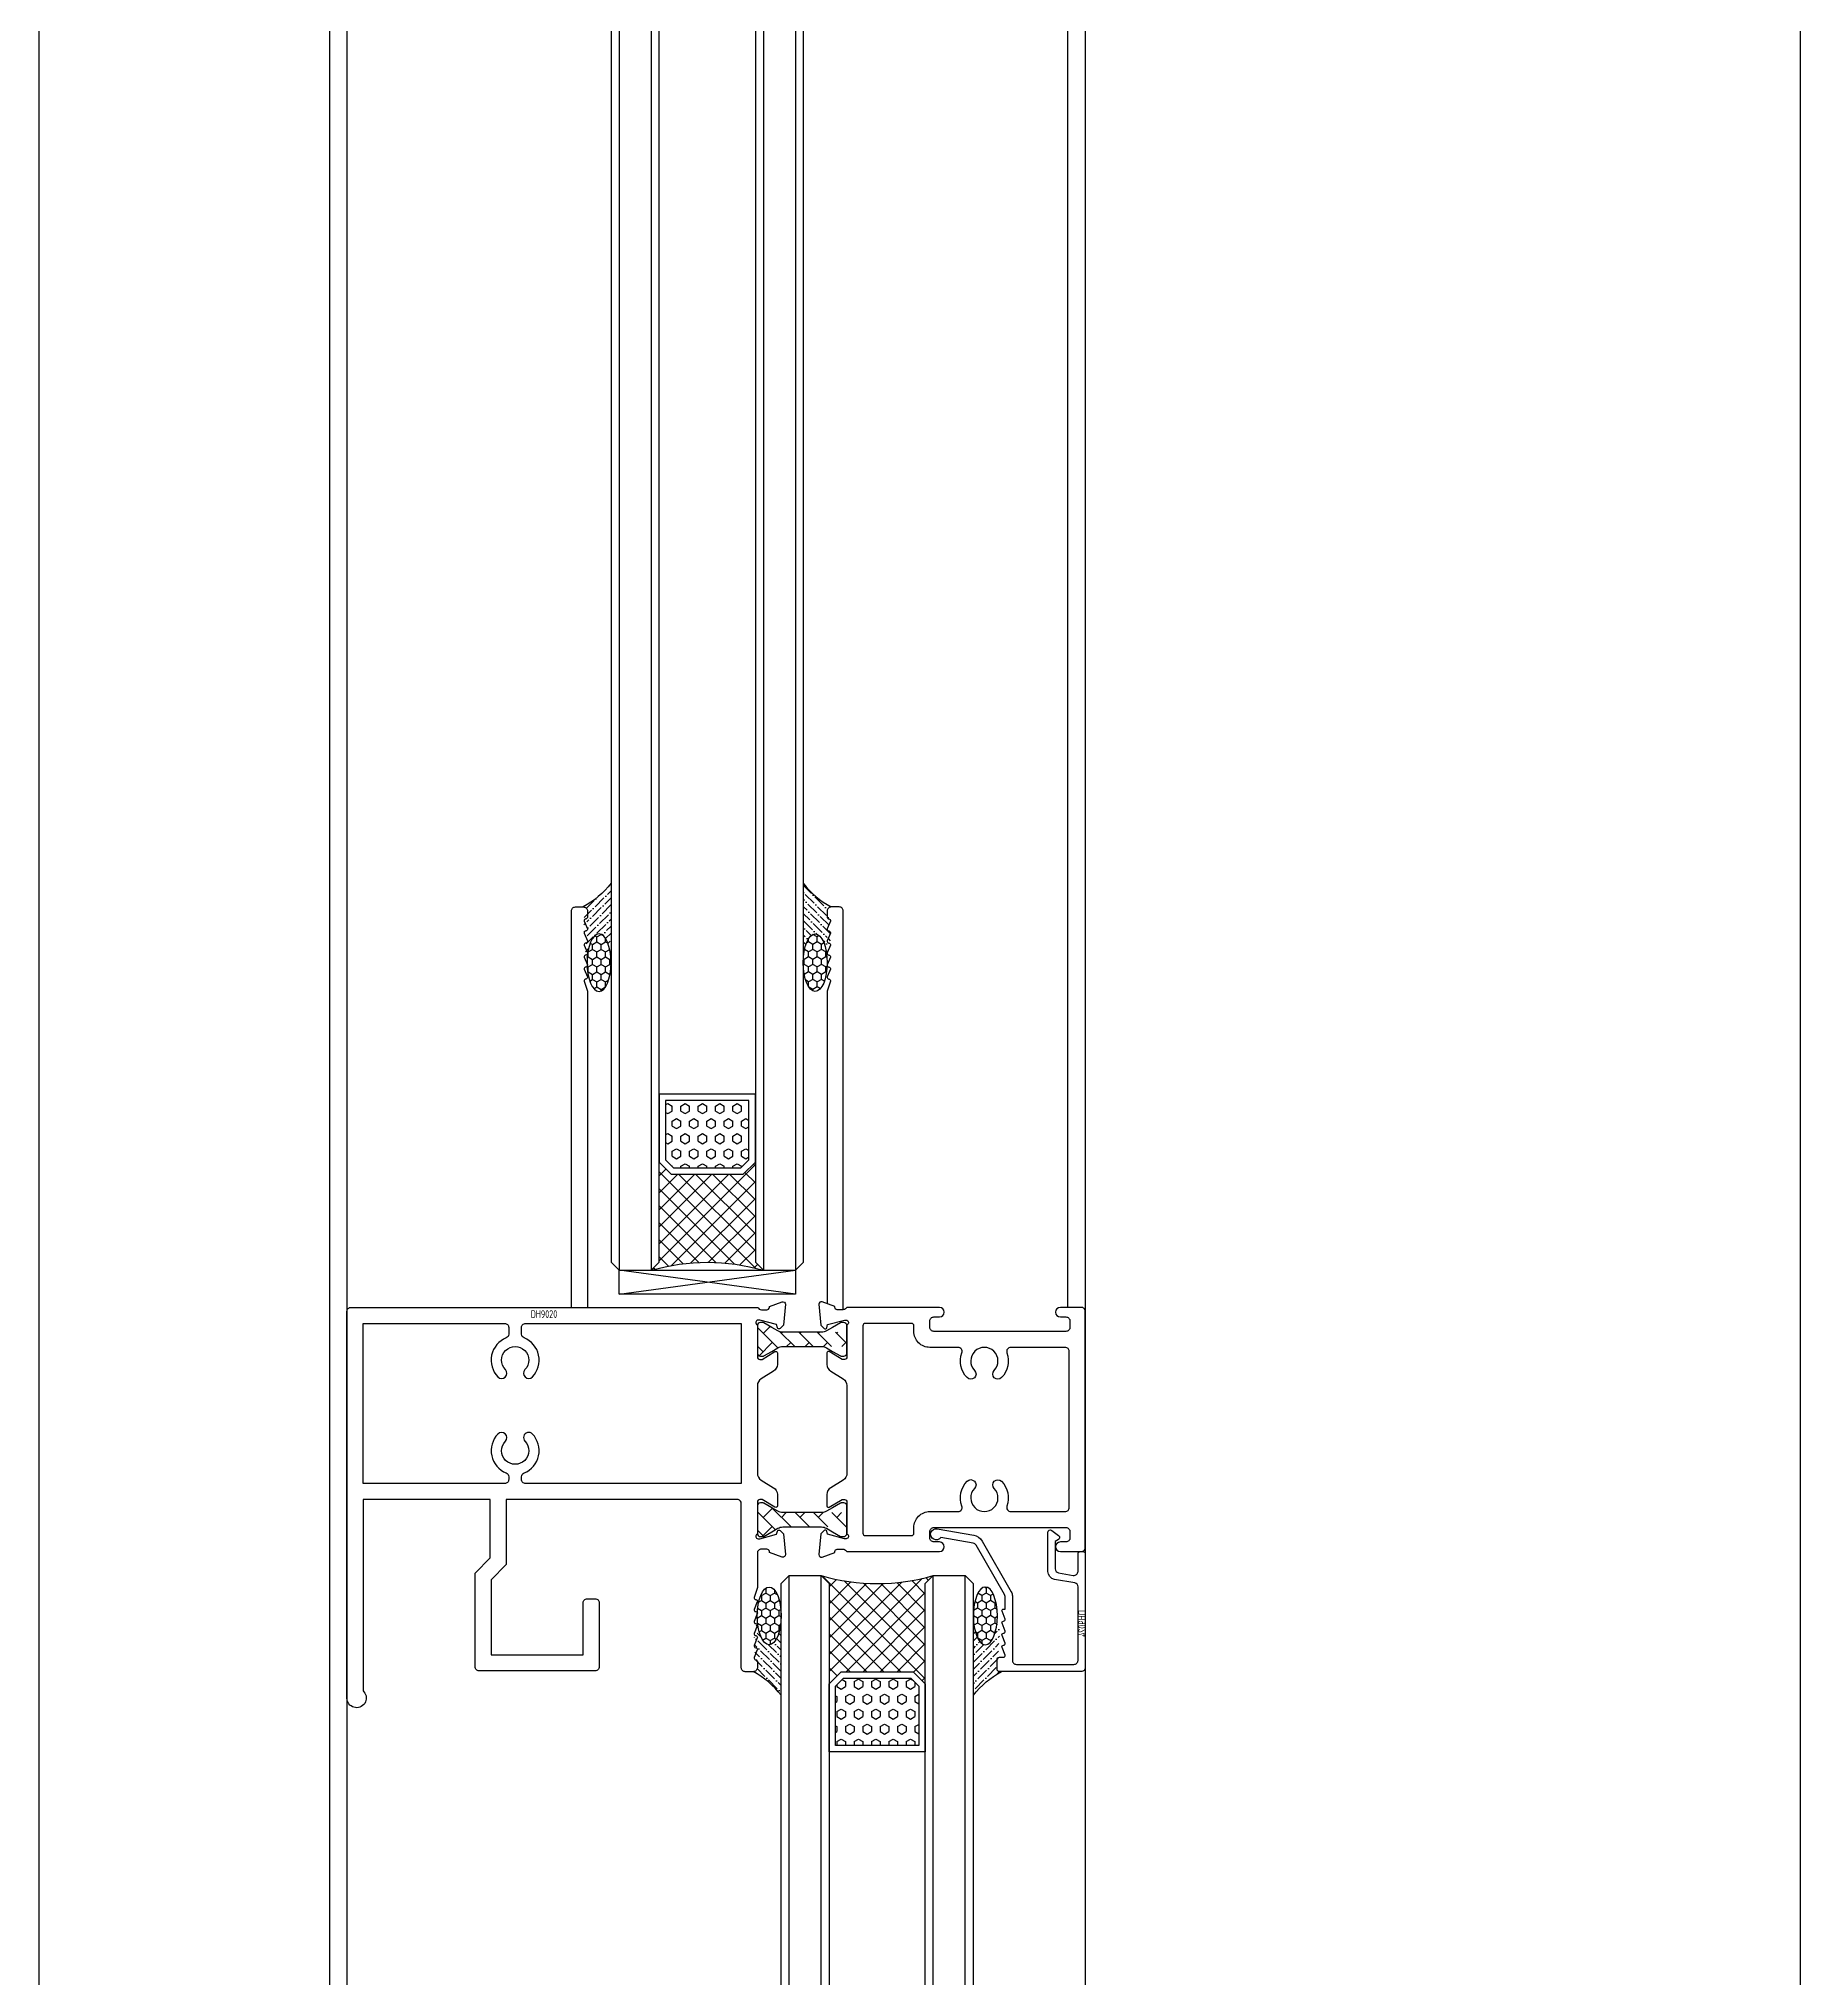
# Model space of a CAD drawing. Header units: millimetres. Extents: x 51249 to 2766742, y -599687 to -1280.
# Drawn here: x 87976.2 to 88196.2, y -119088.2 to -118846.1 of the extents above; entities that cross this region are included whole.
import ezdxf
from ezdxf.enums import TextEntityAlignment as Align

# ---------------------------------------------------------------- set-up
doc = ezdxf.new("R2010")
doc.units = ezdxf.units.MM
doc.header["$LTSCALE"] = 10
for name, color, linetype in [('2-NORM', 3, 'Continuous'), ('2FC', 2, 'Continuous'), ('2FJ', 4, 'Continuous'), ('2MB1', 3, 'Continuous'), ('2PJ', 4, 'Continuous'), ('2TC', 8, 'Continuous'), ('2ZC', 3, 'Continuous'), ('USER', 7, 'Continuous'), ('填充层', 8, 'Continuous'), ('文字', 2, 'Continuous'), ('标注层', 6, 'Continuous'), ('看线层', 4, 'Continuous')]:
    doc.layers.add(name, color=color, linetype=linetype)
doc.styles.add('kld-T', font='ros1.shx', dxfattribs={"width": 0.75, "bigfont": 'hztxt.shx'})

# ---------------------------------------------------------------- blocks, each defined once
blk = doc.blocks.new('zkblj')
at = {"layer": '填充层', "ltscale": 3}
h = blk.add_hatch(dxfattribs=at)
h.set_pattern_fill('ANSI37', color=256, scale=12, style=0)
h.set_pattern_definition([(225, (146.5796, 7989.9719), (-1.06066017, 1.06066017), []), (135, (146.5796, 7989.9719), (1.06066017, 1.06066017), [])])
edge = h.paths.add_edge_path()
edge.add_line((28, 7.5), (29.5, 6))
edge.add_line((29.5, 6), (17, 6))
edge.add_line((17, 6), (16, 5))
edge.add_ellipse((-8, 12), major_axis=(-17.68, 17.68), ratio=1, start_angle=208.7421, end_angle=241.2625)
edge.add_line((16, 19), (17, 18))
edge.add_line((17, 18), (29.5, 18))
edge.add_line((29.5, 18), (28, 16.5))
edge.add_line((28, 16.5), (28, 7.5))
at = {"layer": '填充层'}
h = blk.add_hatch(dxfattribs=at)
h.set_pattern_fill('HEX', color=256, scale=5, style=0)
h.set_pattern_definition([(7e-15, (-167700.0083, 413937.3947), (0, 1.082531755), [0.625, -1.25]), (120, (-167700.0083, 413937.3947), (-0.9375000002, -0.5412658775), [0.625, -1.25]), (60, (-167699.3833, 413937.3947), (-0.9375000002, 0.5412658775), [0.625, -1.25])])
h.paths.add_polyline_path([(28.8, 7.8), (28.8, 16.2), (29.8, 17.2), (37.2, 17.2), (37.2, 6.8), (29.8, 6.8)])
at = {"layer": '看线层'}
for points in [[(28, 7.5), (28, 16.5), (29.5, 18), (38, 18), (38, 6), (29.5, 6)], [(28.8, 7.8), (28.8, 16.2), (29.8, 17.2), (37.2, 17.2), (37.2, 6.8), (29.8, 6.8)]]:
    blk.add_lwpolyline(points, close=True, dxfattribs=at)
blk.add_arc((-8, 12), 25, 343.7421, 16.2625, dxfattribs=at)
blk = doc.blocks.new('A$C1A1D2990')
at = {"layer": '2TC'}
h = blk.add_hatch(dxfattribs=at)
h.set_pattern_fill('玻璃5', color=256, scale=5, style=0)
h.set_pattern_definition([(0, (-13749.80706, -6473.761), (0.9375, 0.541265875), [0.625, -1.25]), (120, (-13749.80706, -6473.761), (-0.937499998, 0.541265879), [0.625, -1.25]), (60, (-13749.80706, -6473.761), (2e-09, 1.082531754), [-1.25, 0.625])])
edge = h.paths.add_edge_path()
edge.add_ellipse((-6.96, 2), major_axis=(3.6, 0), ratio=0.416362, start_angle=0, end_angle=360)
h = blk.add_hatch(dxfattribs=at)
h.set_pattern_fill('ANSI36', color=256, scale=5, style=0)
h.set_pattern_definition([(45, (-13749.80706, -6473.761), (0.331456304, 1.21533978), [1.5625, -0.3125, 0, -0.3125])])
edge = h.paths.add_edge_path()
edge.add_line((2.95, 3.5), (-6.96, 3.5))
edge.add_ellipse((-6.96, 2), major_axis=(3.6, 0), ratio=0.416362, start_angle=270, end_angle=450, ccw=False)
edge.add_line((-6.96, 0.5), (-6, 0.5))
edge.add_line((-6, 0.5), (-5.29, 0.12))
edge.add_arc((-5.2, 0.3), 0.2, 241.9275, 360)
edge.add_arc((-4.8, 0.3), 0.2, 48.1897, 180, ccw=False)
edge.add_line((-4.67, 0.45), (-4.33, 0.15))
edge.add_arc((-4.2, 0.3), 0.2, 228.1897, 360)
edge.add_arc((-3.8, 0.3), 0.2, 48.1897, 180, ccw=False)
edge.add_line((-3.67, 0.45), (-3.33, 0.15))
edge.add_arc((-3.2, 0.3), 0.2, 228.1897, 360)
edge.add_arc((-2.8, 0.3), 0.2, 48.1897, 180, ccw=False)
edge.add_line((-2.67, 0.45), (-2.33, 0.15))
edge.add_arc((-2.2, 0.3), 0.2, 228.1897, 360)
edge.add_arc((-1.8, 0.3), 0.2, 48.1897, 180, ccw=False)
edge.add_line((-1.67, 0.45), (-1.33, 0.15))
edge.add_arc((-1.2, 0.3), 0.2, 228.1897, 360)
edge.add_arc((-0.8, 0.3), 0.2, 90, 180, ccw=False)
edge.add_line((-0.8, 0.5), (-0.5, 0.5))
edge.add_arc((-0.5, 0), 0.5, 0, 90, ccw=False)
edge.add_arc((9.85, -5.31), 11.19, 128.0574, 151.6578, ccw=False)
at = {"layer": '2PJ'}
blk.add_arc((9.85, -5.31), 11.19, 128.0574, 151.6578, dxfattribs=at)
blk.add_ellipse((-6.96, 2), major_axis=(3.6, 0), ratio=0.416362, dxfattribs=at)
blk = doc.blocks.new('*U542')
at = {"layer": '2MB1', "color": 8}
for p, q in [((-98.03, 19.21), (-40.75, 19.21)), ((-98.03, 15.21), (-40.75, 15.21)), ((-98.03, 1.21), (-40.75, 1.21)), ((-98.03, -2.79), (-40.75, -2.79))]:
    blk.add_line(p, q, dxfattribs=at)
at = {"layer": '2MB1'}
for points in [[(-98.03, 14.21), (-41.75, 14.21), (-40.75, 15.21), (-40.75, 19.21), (-41.75, 20.21), (-98.03, 20.21)], [(-98.03, -3.79), (-41.75, -3.79), (-40.75, -2.79), (-40.75, 1.21), (-41.75, 2.21), (-98.03, 2.21)]]:
    blk.add_lwpolyline(points, dxfattribs=at)
at = {"layer": 'USER', "xscale": -1}
blk.add_blockref('zkblj', (-24.75, -3.79), dxfattribs=at)
blk = doc.blocks.new('压线-推拉门')
at = {"layer": '2FC'}
blk.add_lwpolyline([(4.59, 8.2, -0.414214), (5.09, 7.7), (5.09, 0.5, -0.414214), (4.59, 0), (-4.59, 0, -0.36397), (-5.08, 0.41), (-5.53, 2.92, 0.36397), (-6.51, 3.75), (-11.41, 3.75, 0.623637), (-11.65, 3.27), (-10.99, 2.42, 0.532847), (-10.49, 2.45), (-10.26, 2.85), (-6.85, 2.85, -0.36397), (-6.35, 2.44), (-6.03, 0.59, -0.466308), (-6.52, 0), (-8.71, 0, 0.414214), (-9.01, -0.3), (-9.01, -0.6, 0.414214), (-8.71, -0.9), (5.49, -0.9, 0.414214), (5.99, -0.4), (5.99, 9.8, 0.414214), (5.69, 10.1), (4.49, 10.1, 0.414214), (4.19, 9.8), (4.19, 9.3, -0.52793), (3.92, 9.11), (2.96, 9.49, 0.52793), (2.69, 9.3, -0.52793), (2.42, 9.11), (1.46, 9.49, 0.52793), (1.19, 9.3, -0.52793), (0.92, 9.11), (-0.04, 9.49, 0.52793), (-0.31, 9.3, -0.52793), (-0.58, 9.11), (-1.54, 9.49, 0.52793), (-1.81, 9.3), (-1.81, 9.1), (-3.38, 9.1, -0.131652), (-3.63, 9.17), (-9.8, 12.73, -0.221695), (-10.04, 13.08), (-10.75, 17.13, 1.815671), (-11.85, 17.58), (-11.05, 13.03, 0.221695), (-10.32, 11.99), (-3.98, 8.33, 0.131652), (-3.48, 8.2)], format="xyb", close=True, dxfattribs=at)
at = {"layer": '文字', "style": 'kld-T', "width": 0.75}
blk.add_text('DH9024', height=0.96, dxfattribs=at).set_placement((-1.68, -0.51), align=Align.MIDDLE_LEFT)

msp = doc.modelspace()

# ---------------------------------------------------------------- hatches: boundary and pattern name
at = {"layer": '2TC'}
h = msp.add_hatch(dxfattribs=at)
h.set_pattern_fill('AR-HBONE', color=256, scale=0.016, angle=-90, style=0)
h.set_pattern_definition([(315, (83007.794, -126786.2412), (2.29894557, 4e-16), [4.8768, -1.6256]), (45, (83008.9434, -126787.3907), (2.29894557, 4e-16), [4.8768, -1.6256])])
edge = h.paths.add_edge_path()
edge.add_line((88077.1, -119031.94), (88077.1, -119030.14))
edge.add_line((88077.1, -119030.14), (88069.08, -119030.14))
edge.add_arc((88069.08, -119028.94), 1.2, 239.9522, 270, ccw=False)
edge.add_line((88068.48, -119029.98), (88067.71, -119029.54))
edge.add_line((88067.71, -119029.54), (88066.73, -119028.97))
edge.add_arc((88066.63, -119029.15), 0.21, 60.0949, 90)
edge.add_line((88066.63, -119028.94), (88066.31, -119028.94))
edge.add_arc((88066.31, -119029.34), 0.4, 90, 180)
edge.add_line((88065.91, -119029.34), (88065.91, -119032.74))
edge.add_arc((88066.31, -119032.74), 0.4, 180, 270)
edge.add_line((88066.31, -119033.14), (88066.63, -119033.14))
edge.add_arc((88066.63, -119032.93), 0.21, 270, 299.9045)
edge.add_line((88066.73, -119033.11), (88067.71, -119032.55))
edge.add_line((88067.71, -119032.55), (88068.48, -119032.1))
edge.add_arc((88069.08, -119033.14), 1.2, 90, 120.048, ccw=False)
edge.add_line((88069.08, -119031.94), (88077.1, -119031.94))
edge = h.paths.add_edge_path()
edge.add_line((88077.1, -119009.41), (88077.1, -119007.61))
edge.add_line((88077.1, -119007.61), (88069.08, -119007.61))
edge.add_arc((88069.08, -119006.41), 1.2, 239.9522, 270, ccw=False)
edge.add_line((88068.48, -119007.45), (88067.71, -119007.01))
edge.add_line((88067.71, -119007.01), (88066.73, -119006.44))
edge.add_arc((88066.63, -119006.62), 0.21, 60.0949, 90)
edge.add_line((88066.63, -119006.41), (88066.31, -119006.41))
edge.add_arc((88066.31, -119006.81), 0.4, 90, 180)
edge.add_line((88065.91, -119006.81), (88065.91, -119010.21))
edge.add_arc((88066.31, -119010.21), 0.4, 180, 270)
edge.add_line((88066.31, -119010.61), (88066.63, -119010.61))
edge.add_arc((88066.63, -119010.4), 0.21, 270, 299.9045)
edge.add_line((88066.73, -119010.58), (88067.71, -119010.01))
edge.add_line((88067.71, -119010.01), (88068.48, -119009.57))
edge.add_arc((88069.08, -119010.61), 1.2, 90, 120.048, ccw=False)
edge.add_line((88069.08, -119009.41), (88077.1, -119009.41))

# ---------------------------------------------------------------- linework, layer by layer
at = {"layer": '2-NORM', "color": 134}
for p, q in [((87976.16, -118674.51), (87976.16, -121054.51)), ((88012.46, -118674.51), (88012.46, -121086.29)), ((88014.66, -118674.51), (88014.66, -121054.51)), ((88104.66, -118674.51), (88104.66, -119004.51)), ((88106.86, -118674.51), (88106.86, -121005.01)), ((88196.16, -118674.51), (88196.16, -121059.51))]:
    msp.add_line(p, q, dxfattribs=at)
at = {"layer": '2FJ'}
msp.add_lwpolyline([(88048.66, -118999.88), (88070.66, -118999.88), (88070.66, -119002.88), (88048.66, -119002.88)], close=True, dxfattribs=at)
for points in [[(88070.66, -119002.88), (88048.66, -118999.88)], [(88048.66, -119002.88), (88070.66, -118999.88)]]:
    msp.add_lwpolyline(points, dxfattribs=at)
for points in [[(88069.08, -119007.61, -0.131865), (88068.48, -119007.45), (88067.71, -119007.01), (88066.73, -119006.44, 0.13123), (88066.63, -119006.41), (88066.31, -119006.41, 0.414214), (88065.91, -119006.81), (88065.91, -119010.21, 0.414214), (88066.31, -119010.61), (88066.63, -119010.61, 0.131229), (88066.73, -119010.58), (88067.71, -119010.01), (88068.48, -119009.57, -0.131865), (88069.08, -119009.41), (88073.31, -119009.41), (88073.93, -119009.41, -0.131865), (88074.53, -119009.57), (88075.3, -119010.01), (88076.28, -119010.58, 0.13123), (88076.38, -119010.61), (88076.7, -119010.61, 0.414214), (88077.1, -119010.21), (88077.1, -119006.81, 0.414214), (88076.7, -119006.41), (88076.38, -119006.41, 0.131231), (88076.28, -119006.44), (88075.3, -119007.01), (88074.53, -119007.45, -0.131865), (88073.93, -119007.61), (88073.31, -119007.61)], [(88069.08, -119030.14, -0.131865), (88068.48, -119029.98), (88067.71, -119029.54), (88066.73, -119028.97, 0.13123), (88066.63, -119028.94), (88066.31, -119028.94, 0.414214), (88065.91, -119029.34), (88065.91, -119032.74, 0.414214), (88066.31, -119033.14), (88066.63, -119033.14, 0.131229), (88066.73, -119033.11), (88067.71, -119032.55), (88068.48, -119032.1, -0.131865), (88069.08, -119031.94), (88073.31, -119031.94), (88073.93, -119031.94, -0.131865), (88074.53, -119032.1), (88075.3, -119032.55), (88076.28, -119033.11, 0.13123), (88076.38, -119033.14), (88076.7, -119033.14, 0.414214), (88077.1, -119032.74), (88077.1, -119029.34, 0.414214), (88076.7, -119028.94), (88076.38, -119028.94, 0.131231), (88076.28, -119028.97), (88075.3, -119029.54), (88074.53, -119029.98, -0.131865), (88073.93, -119030.14), (88073.31, -119030.14)]]:
    msp.add_lwpolyline(points, format="xyb", close=True, dxfattribs=at)
at = {"layer": '2MB1', "color": 8}
for p, q in [((88048.66, -118746.07), (88048.66, -118999.88)), ((88052.66, -118746.07), (88052.66, -118999.88)), ((88066.66, -118746.07), (88066.66, -118999.88)), ((88070.66, -118746.07), (88070.66, -118999.88))]:
    msp.add_line(p, q, dxfattribs=at)
at = {"layer": '2MB1'}
for points in [[(88047.66, -118746.07), (88047.66, -118998.88), (88048.66, -118999.88), (88052.66, -118999.88), (88053.66, -118998.88), (88053.66, -118746.07)], [(88065.66, -118746.07), (88065.66, -118998.88), (88066.66, -118999.88), (88070.66, -118999.88), (88071.66, -118998.88), (88071.66, -118746.07)]]:
    msp.add_lwpolyline(points, dxfattribs=at)
at = {"layer": '2ZC'}
for points in [[(88042.69, -119004.51), (88042.69, -118955.01, -0.414214), (88043.19, -118954.51), (88044.19, -118954.51, -0.414214), (88044.69, -118955.01), (88044.69, -118955.81, -0.414214), (88044.49, -118956.01, 0.52793), (88044.3, -118956.28), (88044.68, -118957.23, -0.52793), (88044.49, -118957.51, 0.52793), (88044.3, -118957.78), (88044.68, -118958.73, -0.52793), (88044.49, -118959.01, 0.52793), (88044.3, -118959.28), (88044.68, -118960.23, -0.52793), (88044.49, -118960.51, 0.52793), (88044.3, -118960.78), (88044.68, -118961.73, -0.52793), (88044.49, -118962.01, 0.52793), (88044.3, -118962.28), (88044.68, -118963.23, -0.52793), (88044.49, -118963.51, 0.506738), (88044.3, -118963.77), (88044.69, -118965.01), (88044.69, -119004.51)], [(88076.64, -119004.81), (88076.64, -118955.01, 0.414214), (88076.14, -118954.51), (88075.14, -118954.51, 0.414214), (88074.64, -118955.01), (88074.64, -118955.81, 0.414214), (88074.84, -118956.01, -0.52793), (88075.03, -118956.28), (88074.65, -118957.23, 0.52793), (88074.84, -118957.51, -0.52793), (88075.03, -118957.78), (88074.65, -118958.73, 0.52793), (88074.84, -118959.01, -0.52793), (88075.03, -118959.28), (88074.65, -118960.23, 0.52793), (88074.84, -118960.51, -0.52793), (88075.03, -118960.78), (88074.65, -118961.73, 0.52793), (88074.84, -118962.01, -0.52793), (88075.03, -118962.28), (88074.65, -118963.23, 0.52793), (88074.84, -118963.51, -0.506738), (88075.03, -118963.77), (88074.64, -118965.01), (88074.64, -119004.06)]]:
    msp.add_lwpolyline(points, format="xyb", dxfattribs=at)
for points in [[(88065.96, -119004.51, 0.298217), (88066.41, -119004.81), (88067.11, -119004.81, 0.414214), (88067.41, -119004.51), (88067.41, -119004.41), (88069.01, -119003.83, -0.548619), (88069.41, -119004.13), (88069.19, -119006.72), (88068.76, -119007.15, -0.57735), (88068.42, -119007.06), (88068.32, -119006.67), (88066.21, -119006.11), (88066.01, -119006.11, 0.843039), (88065.91, -119006.69), (88065.91, -119010.71, 0.414214), (88066.21, -119011.01), (88066.52, -119011.01), (88068.11, -119010.04, -0.585524), (88068.41, -119010.21), (88068.41, -119011.63, -0.261413), (88067.93, -119012.49), (88066.39, -119013.43, 0.261413), (88065.91, -119014.28), (88065.91, -119025.23, 0.261413), (88066.39, -119026.09), (88067.93, -119027.03, -0.261413), (88068.41, -119027.88), (88068.41, -119029.31), (88068.41, -119029.31, -0.585524), (88068.11, -119029.48), (88066.52, -119028.51), (88066.21, -119028.51, 0.414214), (88065.91, -119028.81), (88065.91, -119032.82, 0.843039), (88066.01, -119033.41), (88066.21, -119033.41), (88068.32, -119032.84), (88068.42, -119032.46, -0.57735), (88068.76, -119032.37), (88069.19, -119032.8), (88069.41, -119035.38, -0.548619), (88069.01, -119035.69), (88067.41, -119035.11), (88067.41, -119035.01, 0.414214), (88067.11, -119034.71), (88066.41, -119034.71, 0.414214), (88065.91, -119035.21), (88065.91, -119039.51), (88065.52, -119040.75, 0.506738), (88065.71, -119041.01, -0.52793), (88065.9, -119041.28), (88065.53, -119042.23, 0.52793), (88065.71, -119042.51, -0.52793), (88065.9, -119042.78), (88065.53, -119043.73, 0.52793), (88065.71, -119044.01, -0.52793), (88065.9, -119044.28), (88065.53, -119045.23, 0.52793), (88065.71, -119045.51, -0.52793), (88065.9, -119045.78), (88065.53, -119046.73, 0.52793), (88065.71, -119047.01, -0.52793), (88065.9, -119047.28), (88065.53, -119048.23, 0.52793), (88065.71, -119048.51, -0.414214), (88065.91, -119048.71), (88065.91, -119049.51, -0.414214), (88065.41, -119050.01), (88064.41, -119050.01, -0.414214), (88063.91, -119049.51), (88063.91, -119029.01, 0.414214), (88063.41, -119028.51), (88034.56, -119028.51), (88034.56, -119036.63), (88032.66, -119038.53), (88032.66, -119047.9), (88044.16, -119047.9), (88044.16, -119041.4, -0.414214), (88044.66, -119040.9), (88045.66, -119040.9, -0.414214), (88046.16, -119041.4), (88046.16, -119049.4, -0.414214), (88045.66, -119049.9), (88031.16, -119049.9, -0.414214), (88030.66, -119049.4), (88030.66, -119037.7), (88032.56, -119035.8), (88032.56, -119028.51), (88016.66, -119028.51), (88016.66, -119052.21, 0.176863), (88016.78, -119052.53, -1.42973), (88014.66, -119053.31), (88014.66, -119005.01, -0.414214), (88015.16, -119004.51), (88065.96, -119004.51)], [(88106.36, -119035.01, 0.414214), (88106.86, -119034.51), (88106.86, -119005.01, 0.414214), (88106.36, -119004.51), (88103.76, -119004.51, 1), (88103.76, -119005.71), (88104.46, -119005.71, -0.414214), (88104.96, -119006.21), (88104.96, -119007.01, -0.414214), (88104.46, -119007.51), (88087.96, -119007.51, -0.414214), (88087.46, -119007.01), (88087.46, -119006.21, -0.414214), (88087.96, -119005.71), (88088.66, -119005.71, 1), (88088.66, -119004.51), (88077.22, -119004.51, 0.227735), (88076.99, -119004.62, -0.227735), (88076.6, -119004.81), (88075.9, -119004.81, -0.414214), (88075.6, -119004.51), (88075.6, -119004.41), (88074, -119003.83, 0.548619), (88073.6, -119004.13), (88073.82, -119006.72), (88074.25, -119007.15, 0.57735), (88074.59, -119007.06), (88074.69, -119006.67), (88076.8, -119006.11), (88077, -119006.11, -0.843039), (88077.1, -119006.69), (88077.1, -119010.71, -0.414214), (88076.8, -119011.01), (88076.49, -119011.01), (88074.9, -119010.04, 0.585524), (88074.6, -119010.21), (88074.6, -119011.63, 0.261413), (88075.08, -119012.49), (88076.62, -119013.43, -0.261413), (88077.1, -119014.28), (88077.1, -119025.23, -0.261413), (88076.62, -119026.09), (88075.08, -119027.03, 0.261413), (88074.6, -119027.88), (88074.6, -119029.31, 0.585524), (88074.9, -119029.48), (88076.49, -119028.51), (88076.8, -119028.51, -0.414214), (88077.1, -119028.81), (88077.1, -119032.82, -0.843039), (88077, -119033.41), (88076.8, -119033.41), (88074.69, -119032.84), (88074.59, -119032.46, 0.57735), (88074.25, -119032.37), (88073.82, -119032.8), (88073.6, -119035.38, 0.548619), (88074, -119035.69), (88075.6, -119035.11), (88075.6, -119035.01, -0.414214), (88075.9, -119034.71), (88076.6, -119034.71, -0.227735), (88076.99, -119034.9, 0.227735), (88077.22, -119035.01), (88088.66, -119035.01, 1), (88088.66, -119033.81), (88087.96, -119033.81, -0.414214), (88087.46, -119033.31), (88087.46, -119032.51, -0.414214), (88087.96, -119032.01), (88104.46, -119032.01, -0.414214), (88104.96, -119032.51), (88104.96, -119033.31, -0.414214), (88104.46, -119033.81), (88103.76, -119033.81, 1), (88103.76, -119035.01)], [(88036.46, -119025.66, -0.306667), (88036.78, -119025.19, 0.532488), (88037.82, -119020.33, 1), (88036.89, -119021.23, -2.35259), (88034.44, -119021.23, 1), (88033.5, -119020.33, 0.532488), (88034.55, -119025.19, -0.306667), (88034.86, -119025.66), (88034.86, -119026.01, -0.414214), (88034.36, -119026.51), (88016.66, -119026.51), (88016.66, -119006.51), (88034.36, -119006.51, -0.414214), (88034.86, -119007.01), (88034.86, -119007.86, -0.306667), (88034.55, -119008.32, 0.532488), (88033.5, -119013.19, 1), (88034.44, -119012.29, -2.35259), (88036.89, -119012.29, 1), (88037.82, -119013.19, 0.532488), (88036.78, -119008.32, -0.306667), (88036.46, -119007.86), (88036.46, -119007.01, -0.414214), (88036.96, -119006.51), (88063.91, -119006.51), (88063.91, -119026.51), (88036.96, -119026.51, -0.414214), (88036.46, -119026.01)], [(88093.04, -119012.39, -1), (88092.1, -119013.29, -0.286717), (88091.45, -119010.18, 0.52085), (88090.98, -119009.51), (88087.46, -119009.51, -0.414214), (88085.46, -119007.51), (88085.46, -119006.81, 0.414214), (88085.16, -119006.51), (88079.4, -119006.51, 0.414214), (88079.1, -119006.81), (88079.1, -119032.71, 0.414214), (88079.4, -119033.01), (88085.16, -119033.01, 0.414214), (88085.46, -119032.71), (88085.46, -119032.01, -0.414214), (88087.46, -119030.01), (88090.98, -119030.01, 0.52085), (88091.45, -119029.34, -0.286717), (88092.1, -119026.23, -1), (88093.04, -119027.13, 2.35259), (88095.49, -119027.13, -1), (88096.42, -119026.23, -0.286717), (88097.08, -119029.34, 0.52085), (88097.55, -119030.01), (88104.36, -119030.01, 0.414214), (88104.86, -119029.51), (88104.86, -119010.01, 0.414214), (88104.36, -119009.51), (88097.55, -119009.51, 0.52085), (88097.08, -119010.18, -0.286717), (88096.42, -119013.29, -1), (88095.49, -119012.39, 2.35259)]]:
    msp.add_lwpolyline(points, format="xyb", close=True, dxfattribs=at)

# ---------------------------------------------------------------- block references
at = {"xscale": -1, "rotation": 90}
msp.add_blockref('压线-推拉门', (88105.96, -119044.01), dxfattribs=at)
at = {"layer": 'USER', "xscale": -1, "rotation": 270}
msp.add_blockref('zkblj', (88047.66, -119015.88), dxfattribs=at)
at = {"layer": '填充层', "xscale": -1, "rotation": 270}
msp.add_blockref('*U542', (88072.67, -118997.26), dxfattribs=at)
at = {"layer": '标注层', "xscale": -1}
for p, rotation in [((88044.14, -118954.51), 270), ((88096.39, -119050), 90)]:
    msp.add_blockref('A$C1A1D2990', p, dxfattribs=dict(at, rotation=rotation))
at = {"layer": '标注层'}
for p, rotation in [((88075.14, -118954.51), 90), ((88065.39, -119050), 270)]:
    msp.add_blockref('A$C1A1D2990', p, dxfattribs=dict(at, rotation=rotation))

# ---------------------------------------------------------------- texts
at = {"layer": '文字', "style": 'kld-T', "width": 0.75}
msp.add_text('DH9020', height=0.96, dxfattribs=at).set_placement((88037.61, -119005.35), align=Align.MIDDLE_LEFT)

doc.saveas('drawing.dxf')
